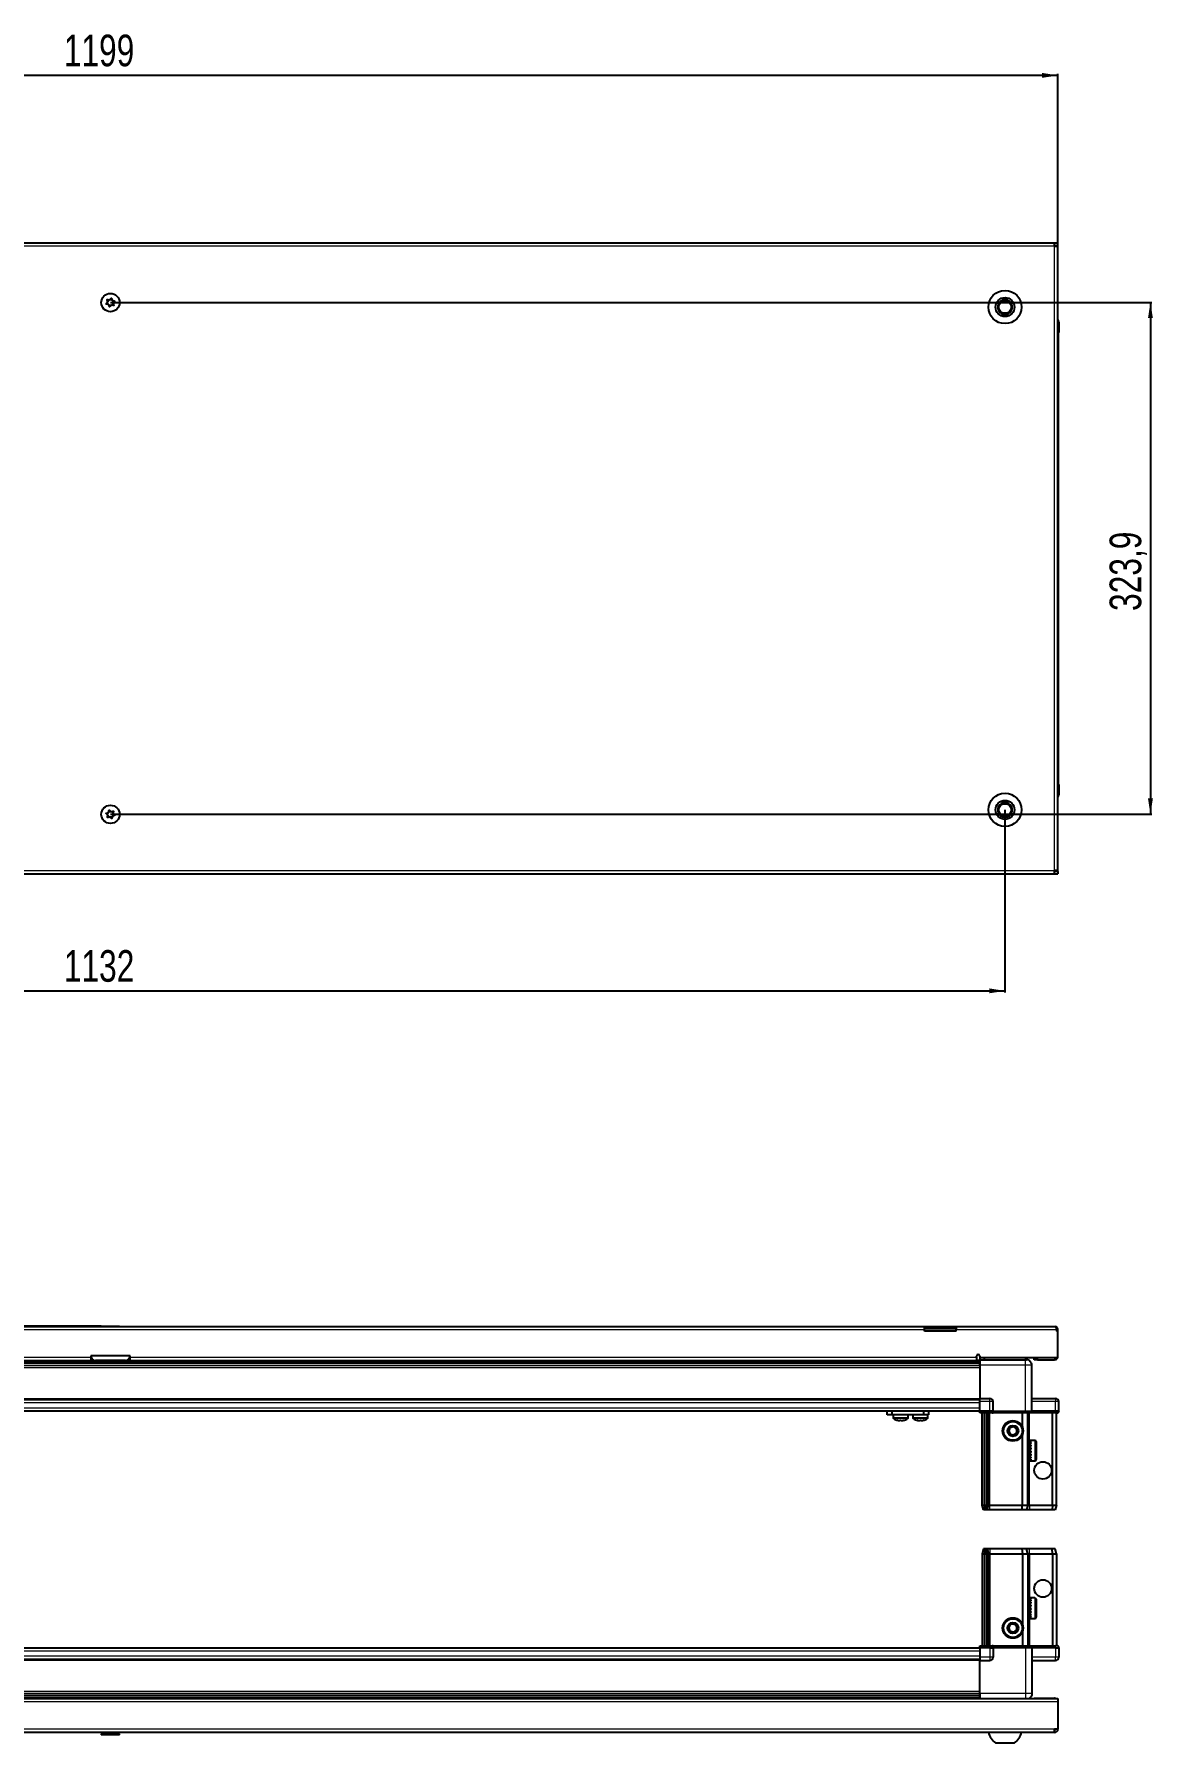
# Model space of a CAD drawing. Header units: millimetres. Extents: x 1315 to 4550, y 427 to 1624.
# Drawn here: x 2023 to 2730, y 427 to 1508 of the extents above; entities that cross this region are included whole.
import ezdxf

# ---------------------------------------------------------------- set-up
doc = ezdxf.new("R2010")
doc.units = ezdxf.units.MM
doc.layers.add('FORMAT', color=7, linetype='Continuous')
doc.styles.add('SLDTEXTSTYLE0', font='TXT', dxfattribs={"width": 0.75})
doc.dimstyles.new('SLDDIMSTYLE0', dxfattribs={"dimtxt": 20, "dimasz": 10, "dimexe": 0, "dimexo": 0.0625, "dimgap": 5, "dimtad": 2, "dimdec": 1, "dimrnd": 1e-09, "dimzin": 12, "dimdsep": 46, "dimtxsty": 'SLDTEXTSTYLE0', "dimsah": 1, "dimcen": 0.09, "dimadec": 0, "dimazin": 3, "dimtfac": 1, "dimtofl": 0, "dimtmove": 0, "dimatfit": 3, "dimfxl": 0, "dimfrac": 2, "dimtolj": 1, "dimtzin": 12, "dimarcsym": 0})

# ---------------------------------------------------------------- blocks, each defined once
blk = doc.blocks.new('_D_1')
at = {"layer": 'FORMAT'}
for p, q in [((1471.3, 1375.8), (1471.3, 1482.8)), ((2670.3, 1481.8), (1471.3, 1481.8)), ((2670.3, 1375.8), (2670.3, 1482.8))]:
    blk.add_line(p, q, dxfattribs=at)
for points in [[(1471.3, 1481.8), (1481.3, 1480.3), (1481.3, 1483.4)], [(2670.3, 1481.8), (2660.3, 1483.4), (2660.3, 1480.3)]]:
    blk.add_solid(points, dxfattribs=at)
at = {"layer": 'FORMAT', "insert": (2041.3, 1507.6), "char_height": 20, "attachment_point": 1, "style": 'SLDTEXTSTYLE0'}
blk.add_mtext('1199', dxfattribs=at)
blk = doc.blocks.new('_D_2')
at = {"layer": 'FORMAT'}
for p, q in [((1504.8, 1017.3), (1504.8, 901.8)), ((2636.8, 1017.3), (2636.8, 901.8)), ((1504.8, 902.8), (2636.8, 902.8))]:
    blk.add_line(p, q, dxfattribs=at)
for points in [[(1504.8, 902.8), (1514.8, 901.3), (1514.8, 904.4)], [(2636.8, 902.8), (2626.8, 904.4), (2626.8, 901.3)]]:
    blk.add_solid(points, dxfattribs=at)
at = {"layer": 'FORMAT', "insert": (2041.3, 928.6), "char_height": 20, "attachment_point": 1, "style": 'SLDTEXTSTYLE0'}
blk.add_mtext('1132', dxfattribs=at)
blk = doc.blocks.new('_D_3')
at = {"layer": 'FORMAT'}
for p, q in [((2070.8, 1338.3), (2729.8, 1338.3)), ((2728.8, 1338.3), (2728.8, 1014.5)), ((2070.8, 1014.5), (2729.8, 1014.5))]:
    blk.add_line(p, q, dxfattribs=at)
for points in [[(2728.8, 1338.3), (2727.3, 1328.3), (2730.4, 1328.3)], [(2728.8, 1014.5), (2730.4, 1024.5), (2727.3, 1024.5)]]:
    blk.add_solid(points, dxfattribs=at)
at = {"layer": 'FORMAT', "insert": (2703, 1143.1), "char_height": 20, "attachment_point": 1, "rotation": 90, "style": 'SLDTEXTSTYLE0'}
blk.add_mtext('323,9', dxfattribs=at)
blk = doc.blocks.new('_D_9')
at = {"layer": 'FORMAT'}
for p, q in [((2065, 690.8), (1395.8, 690.8)), ((1396.8, 690.8), (1396.8, 433.8)), ((1473.4, 433.8), (1395.8, 433.8))]:
    blk.add_line(p, q, dxfattribs=at)
for points in [[(1396.8, 690.8), (1395.3, 680.8), (1398.4, 680.8)], [(1396.8, 433.8), (1398.4, 443.8), (1395.3, 443.8)]]:
    blk.add_solid(points, dxfattribs=at)
at = {"layer": 'FORMAT', "insert": (1371, 540.2), "char_height": 20, "attachment_point": 1, "rotation": 90, "style": 'SLDTEXTSTYLE0'}
blk.add_mtext('257', dxfattribs=at)

msp = doc.modelspace()

# ---------------------------------------------------------------- linework, layer by layer
at = {"color": 7, "linetype": 'Continuous', "lineweight": 25}
for p, q in [((2668.22, 1375.82), (1473.42, 1375.82)), ((2668.22, 1373.72), (2668.22, 1375.82)), ((2670.32, 1375.82), (2668.22, 1375.82)), ((2668.22, 1374.32), (2670.32, 1374.32)), ((2668.22, 1373.72), (2670.32, 1373.72)), ((2670.32, 1374.32), (2670.32, 1375.82)), ((2670.32, 1373.72), (2670.32, 1374.32)), ((2670.32, 978.92), (2670.32, 1373.72)), ((2670.32, 1327.15), (2670.32, 1327.15)), ((2670.32, 1319.32), (2670.82, 1319.32)), ((2670.67, 1033.32), (2670.67, 1319.32)), ((2670.82, 1325.82), (2670.82, 1319.32)), ((2670.82, 1319.32), (2670.82, 1325.82)), ((2670.82, 1319.32), (2670.82, 1319.32)), ((2670.82, 1319.32), (2670.82, 1319.32)), ((2670.32, 1033.32), (2670.82, 1033.32)), ((2670.82, 1026.82), (2670.82, 1033.32)), ((2670.82, 1033.32), (2670.82, 1033.32)), ((2670.82, 1033.32), (2670.82, 1026.82)), ((1473.42, 976.82), (2668.22, 976.82)), ((2668.22, 976.82), (2668.22, 978.92)), ((2670.32, 978.92), (2668.22, 978.92)), ((2670.32, 978.32), (2668.22, 978.32)), ((2668.22, 976.82), (2670.32, 976.82)), ((2670.32, 978.32), (2670.32, 978.92)), ((2670.32, 978.32), (2670.32, 976.82)), ((1555.82, 690.55), (2585.82, 690.55)), ((2065.03, 690.85), (2065.03, 690.55)), ((2065.03, 690.85), (2076.6, 690.85)), ((2076.6, 690.55), (2076.6, 690.85)), ((2585.82, 688.45), (2585.82, 690.55)), ((2585.82, 690.55), (2595.82, 690.55)), ((2595.82, 689.05), (2585.82, 689.05)), ((2585.82, 687.55), (2585.82, 688.45)), ((2605.82, 687.55), (2585.82, 687.55)), ((2595.82, 690.55), (2605.82, 690.55)), ((2605.82, 689.05), (2595.82, 689.05)), ((2605.82, 690.55), (2668.72, 690.55)), ((2605.82, 690.55), (2605.82, 688.45)), ((2605.82, 687.55), (2605.82, 688.45)), ((2669.32, 688.45), (2669.32, 687.55)), ((2669.32, 688.45), (2670.32, 688.45)), ((2670.32, 687.55), (2669.32, 687.55)), ((2670.32, 687.55), (2670.32, 688.45)), ((2670.32, 671.05), (2670.32, 687.55)), ((2083.32, 672.05), (2058.32, 672.05)), ((2058.32, 672.05), (2058.32, 671.15)), ((2058.32, 671.15), (2058.32, 669.05)), ((2083.32, 671.15), (2083.32, 672.05)), ((2083.32, 669.05), (2083.32, 671.15)), ((2618.82, 671.15), (2618.82, 671.9)), ((2618.82, 671.15), (2618.82, 669.05)), ((2620.82, 671.9), (2620.82, 671.05)), ((2620.82, 671.05), (2670.32, 671.05)), ((2620.82, 671.05), (2620.82, 669.55)), ((2623.57, 671.05), (2623.57, 669.55)), ((2650.07, 669.55), (2650.07, 671.05)), ((2655.32, 669.55), (2655.32, 671.05)), ((2620.82, 667.11), (1520.82, 667.11)), ((2620.82, 667.07), (1520.82, 667.07)), ((1522.82, 669.05), (2058.32, 669.05)), ((1546.94, 668.9), (2594.7, 668.9)), ((2080.32, 669.05), (2061.32, 669.05)), ((2083.32, 669.05), (2618.82, 669.05)), ((2589.32, 669.05), (2589.32, 668.9)), ((2589.43, 669.05), (2589.43, 668.9)), ((2589.61, 669.05), (2589.61, 668.9)), ((2590.12, 669.05), (2590.12, 668.9)), ((2590.51, 669.05), (2590.51, 668.9)), ((2591.37, 669.05), (2591.37, 668.9)), ((2591.93, 669.05), (2591.93, 668.9)), ((2593.05, 669.05), (2593.05, 668.9)), ((2593.73, 669.05), (2593.73, 668.9)), ((2594.7, 668.9), (2595, 668.9)), ((2595, 669.05), (2595, 668.9)), ((2595, 668.9), (2595.01, 668.9)), ((2595.01, 668.9), (2595.74, 668.9)), ((2595.27, 669.05), (2595.27, 668.9)), ((2595.74, 669.05), (2595.74, 668.9)), ((2595.74, 668.9), (2597.03, 668.9)), ((2596.94, 668.9), (2620.82, 668.9)), ((2597.03, 669.05), (2597.03, 668.9)), ((2597.13, 669.05), (2597.13, 668.9)), ((2597.75, 669.05), (2597.75, 668.9)), ((2598.95, 669.05), (2598.95, 668.9)), ((2599.57, 669.05), (2599.57, 668.9)), ((2600.56, 669.05), (2600.56, 668.9)), ((2601.03, 669.05), (2601.03, 668.9)), ((2601.7, 669.05), (2601.7, 668.9)), ((2601.98, 669.05), (2601.98, 668.9)), ((2602.27, 669.05), (2602.27, 668.9)), ((2602.32, 668.9), (2602.32, 669.05)), ((2602.32, 669.05), (2602.32, 668.9)), ((2620.82, 669.55), (2649.82, 669.55)), ((2620.82, 666.05), (2620.82, 645.05)), ((2620.97, 669.55), (2620.97, 666.05)), ((2653.82, 637.05), (2653.82, 666.05)), ((2657.32, 669.55), (2655.32, 669.55)), ((2657.32, 669.55), (2668.22, 669.55)), ((1520.82, 644.4), (2620.82, 644.4)), ((2620.82, 645.05), (2627.32, 645.05)), ((2620.82, 643.05), (2620.82, 645.05)), ((2620.82, 637.05), (2620.82, 643.05)), ((2629.32, 637.05), (2629.32, 643.05)), ((2653.82, 645.05), (2668.82, 645.05)), ((2670.82, 637.05), (2670.82, 643.05)), ((1520.82, 637.2), (2620.82, 637.2)), ((2562.17, 634.7), (2562.17, 637.2)), ((2565.17, 634.7), (2562.17, 634.7)), ((2565.17, 637.2), (2565.17, 634.7)), ((2585.37, 634.7), (2565.17, 634.7)), ((2566.02, 634.7), (2566.02, 632.79)), ((2575.52, 632.79), (2575.52, 634.7)), ((2575.57, 632.79), (2575.57, 634.7)), ((2578.52, 634.7), (2578.52, 632.79)), ((2585.37, 634.7), (2585.37, 637.2)), ((2588.37, 634.7), (2585.37, 634.7)), ((2588.02, 632.79), (2588.02, 634.7)), ((2588.37, 637.2), (2588.37, 634.7)), ((2620.82, 637.05), (2620.82, 636.71)), ((2620.82, 637.05), (2620.82, 637.05)), ((2620.82, 637.05), (2627.32, 637.05)), ((2627.32, 637.05), (2620.82, 637.05)), ((2620.82, 635.85), (2620.82, 636.71)), ((2620.82, 636.71), (2620.82, 636.71)), ((2620.82, 636.71), (2627.32, 636.71)), ((2628.64, 635.85), (2620.82, 635.85)), ((2622.32, 577.55), (2622.32, 635.85)), ((2623.82, 577.55), (2623.82, 635.85)), ((2625.32, 577.55), (2625.32, 635.85)), ((2626.32, 577.55), (2626.32, 635.85)), ((2629.32, 637.05), (2627.32, 637.05)), ((2628.64, 635.85), (2629.32, 635.85)), ((2629.32, 637.05), (2629.32, 635.85)), ((2629.32, 637.05), (2629.52, 637.05)), ((2629.52, 635.85), (2629.32, 635.85)), ((2629.52, 637.05), (2649.82, 637.05)), ((2649.82, 635.85), (2629.52, 635.85)), ((2647.82, 627.05), (2647.82, 635.85)), ((2649.82, 637.05), (2653.82, 637.05)), ((2653.82, 635.85), (2649.82, 635.85)), ((2651.32, 577.55), (2651.32, 635.85)), ((2653.82, 637.05), (2653.82, 635.85)), ((2653.82, 637.05), (2654.02, 637.05)), ((2654.02, 635.85), (2653.82, 635.85)), ((2654.02, 637.05), (2668.82, 637.05)), ((2668.82, 637.05), (2654.02, 637.05)), ((2668.82, 635.85), (2654.02, 635.85)), ((2666.82, 577.55), (2666.82, 635.85)), ((2670.82, 637.05), (2668.82, 637.05)), ((2668.82, 635.85), (2670.32, 635.85)), ((2669.32, 577.55), (2669.32, 635.85)), ((2670.32, 635.85), (2670.82, 636.71)), ((2670.82, 637.05), (2670.82, 636.71)), ((2647.82, 577.55), (2647.82, 622.05)), ((2651.35, 616.05), (2651.32, 616.05)), ((2651.84, 615.36), (2651.35, 616.05)), ((2651.35, 616.05), (2651.35, 615.01)), ((2652.32, 616.05), (2651.84, 615.36)), ((2652.32, 616.05), (2652.32, 615.01)), ((2652.82, 616.45), (2652.72, 616.45)), ((2652.72, 616.45), (2652.72, 607.65)), ((2655.72, 618.55), (2652.82, 618.55)), ((2652.82, 618.55), (2652.82, 618.54)), ((2653.32, 618.54), (2652.82, 618.54)), ((2652.82, 618.54), (2652.82, 618.46)), ((2652.82, 618.46), (2652.82, 618.11)), ((2653.32, 618.46), (2652.82, 618.46)), ((2653.32, 618.11), (2652.82, 618.11)), ((2652.82, 618.11), (2652.82, 617.81)), ((2652.82, 617.81), (2652.82, 617.09)), ((2653.32, 617.81), (2652.82, 617.81)), ((2653.32, 617.09), (2652.82, 617.09)), ((2652.82, 617.09), (2652.82, 616.6)), ((2652.82, 616.6), (2652.82, 615.58)), ((2653.32, 616.6), (2652.82, 616.6)), ((2653.32, 618.46), (2653.32, 618.54)), ((2653.32, 617.81), (2653.32, 618.11)), ((2653.32, 616.6), (2653.32, 617.09)), ((2656.52, 617.75), (2656.52, 616.26)), ((2656.52, 616.26), (2656.52, 606.35)), ((2651.32, 608.05), (2651.35, 608.05)), ((2651.35, 615.01), (2651.35, 608.05)), ((2651.35, 608.05), (2651.84, 608.74)), ((2651.84, 615.36), (2651.84, 614.49)), ((2651.84, 614.49), (2651.84, 608.74)), ((2651.84, 608.74), (2652.32, 608.05)), ((2652.32, 615.01), (2652.32, 608.05)), ((2652.72, 607.65), (2652.82, 607.65)), ((2653.32, 615.58), (2652.82, 615.58)), ((2652.82, 615.58), (2652.82, 614.94)), ((2652.82, 614.94), (2652.82, 613.72)), ((2653.32, 614.94), (2652.82, 614.94)), ((2653.32, 613.72), (2652.82, 613.72)), ((2652.82, 613.72), (2652.82, 613.18)), ((2653.32, 613.18), (2652.82, 613.18)), ((2652.82, 613), (2652.82, 611.7)), ((2653.32, 613), (2652.82, 613)), ((2653.32, 611.7), (2652.82, 611.7)), ((2653.32, 611.32), (2652.82, 611.32)), ((2652.82, 611.32), (2652.82, 610.97)), ((2653.32, 610.97), (2652.82, 610.97)), ((2652.82, 610.97), (2652.82, 609.71)), ((2653.32, 609.71), (2652.82, 609.71)), ((2652.82, 609.71), (2652.82, 609.04)), ((2652.82, 609.04), (2652.82, 607.95)), ((2653.32, 609.04), (2652.82, 609.04)), ((2653.32, 607.95), (2652.82, 607.95)), ((2652.82, 607.95), (2652.82, 607.41)), ((2652.82, 607.41), (2652.82, 606.59)), ((2653.32, 607.41), (2652.82, 607.41)), ((2653.32, 606.59), (2652.82, 606.59)), ((2652.82, 606.59), (2652.82, 606.23)), ((2652.82, 606.23), (2652.82, 605.77)), ((2653.32, 606.23), (2652.82, 606.23)), ((2653.32, 605.77), (2652.82, 605.77)), ((2652.82, 605.77), (2652.82, 605.62)), ((2652.82, 605.62), (2652.82, 605.55)), ((2653.32, 605.62), (2652.82, 605.62)), ((2652.82, 605.55), (2655.72, 605.55)), ((2653.32, 614.94), (2653.32, 615.58)), ((2653.32, 613), (2653.32, 613.72)), ((2653.32, 610.97), (2653.32, 611.7)), ((2653.32, 609.04), (2653.32, 609.71)), ((2653.32, 607.41), (2653.32, 607.95)), ((2653.32, 606.23), (2653.32, 606.59)), ((2653.32, 605.62), (2653.32, 605.77)), ((2622.32, 577.55), (2623.82, 577.55)), ((2623.12, 574.55), (2622.32, 577.55)), ((2624.28, 574.55), (2623.12, 574.55)), ((2623.82, 577.55), (2625.32, 577.55)), ((2624.28, 574.55), (2623.82, 577.55)), ((2624.78, 574.55), (2624.28, 574.55)), ((2624.78, 574.55), (2625.32, 577.55)), ((2625.52, 574.55), (2624.78, 574.55)), ((2625.32, 577.55), (2626.32, 577.55)), ((2625.52, 574.55), (2626.32, 577.55)), ((2627.32, 574.55), (2625.52, 574.55)), ((2626.32, 577.55), (2627.32, 577.55)), ((2627.32, 577.55), (2647.82, 577.55)), ((2647.49, 574.55), (2627.32, 574.55)), ((2647.49, 574.55), (2647.82, 577.55)), ((2650.52, 574.55), (2647.49, 574.55)), ((2647.82, 577.55), (2651.32, 577.55)), ((2651.32, 577.55), (2650.52, 574.55)), ((2652.32, 574.55), (2650.52, 574.55)), ((2651.32, 577.55), (2652.32, 577.55)), ((2652.32, 577.55), (2666.82, 577.55)), ((2666.67, 574.55), (2652.32, 574.55)), ((2666.82, 577.55), (2666.67, 574.55)), ((2668.52, 574.55), (2666.67, 574.55)), ((2666.82, 577.55), (2669.32, 577.55)), ((2669.32, 577.55), (2668.52, 574.55)), ((2623.12, 549.85), (2622.32, 546.85)), ((2622.32, 546.85), (2623.82, 546.85)), ((2622.32, 546.85), (2622.32, 488.55)), ((2624.28, 549.85), (2623.12, 549.85)), ((2624.28, 549.85), (2623.82, 546.85)), ((2623.82, 546.85), (2623.82, 488.55)), ((2623.82, 546.85), (2625.32, 546.85)), ((2624.78, 549.85), (2624.28, 549.85)), ((2624.78, 549.85), (2625.32, 546.85)), ((2625.52, 549.85), (2624.78, 549.85)), ((2625.32, 546.85), (2626.32, 546.85)), ((2625.32, 546.85), (2625.32, 488.55)), ((2625.52, 549.85), (2626.32, 546.85)), ((2627.32, 549.85), (2625.52, 549.85)), ((2626.32, 546.85), (2626.32, 488.55)), ((2626.32, 546.85), (2627.32, 546.85)), ((2647.49, 549.85), (2627.32, 549.85)), ((2627.32, 546.85), (2647.82, 546.85)), ((2647.49, 549.85), (2647.82, 546.85)), ((2650.52, 549.85), (2647.49, 549.85)), ((2647.82, 546.85), (2647.82, 502.35)), ((2647.82, 546.85), (2651.32, 546.85)), ((2651.32, 546.85), (2650.52, 549.85)), ((2652.32, 549.85), (2650.52, 549.85)), ((2651.32, 546.85), (2651.32, 488.55)), ((2651.32, 546.85), (2652.32, 546.85)), ((2666.67, 549.85), (2652.32, 549.85)), ((2652.32, 546.85), (2666.82, 546.85)), ((2666.82, 546.85), (2666.67, 549.85)), ((2668.52, 549.85), (2666.67, 549.85)), ((2666.82, 546.85), (2669.32, 546.85)), ((2666.82, 546.85), (2666.82, 488.55)), ((2669.32, 546.85), (2668.52, 549.85)), ((2669.32, 546.85), (2669.32, 488.55)), ((2655.72, 518.85), (2652.82, 518.85)), ((2653.32, 518.85), (2652.82, 518.85)), ((2652.82, 518.85), (2652.82, 518.8)), ((2652.82, 518.8), (2652.82, 518.51)), ((2653.32, 518.8), (2652.82, 518.8)), ((2653.32, 518.8), (2653.32, 518.85)), ((2651.35, 516.35), (2651.32, 516.35)), ((2651.32, 508.35), (2651.35, 508.35)), ((2651.84, 515.66), (2651.35, 516.35)), ((2651.35, 516.35), (2651.35, 508.35)), ((2651.35, 508.35), (2651.84, 509.04)), ((2652.32, 516.35), (2651.84, 515.66)), ((2651.84, 515.66), (2651.84, 509.04)), ((2651.84, 509.04), (2652.32, 508.35)), ((2652.32, 516.35), (2652.32, 508.35)), ((2652.82, 516.75), (2652.72, 516.75)), ((2652.72, 516.75), (2652.72, 507.95)), ((2652.72, 507.95), (2652.82, 507.95)), ((2653.32, 518.51), (2652.82, 518.51)), ((2652.82, 518.51), (2652.82, 518.24)), ((2653.32, 518.24), (2652.82, 518.24)), ((2652.82, 518.24), (2652.82, 517.58)), ((2653.32, 517.58), (2652.82, 517.58)), ((2652.82, 517.58), (2652.82, 517.11)), ((2652.82, 517.11), (2652.82, 516.13)), ((2653.32, 517.11), (2652.82, 517.11)), ((2653.32, 516.13), (2652.82, 516.13)), ((2652.82, 516.13), (2652.82, 515.5)), ((2652.82, 515.5), (2652.82, 514.31)), ((2653.32, 515.5), (2652.82, 515.5)), ((2653.32, 514.31), (2652.82, 514.31)), ((2652.82, 514.31), (2652.82, 513.68)), ((2653.32, 513.68), (2652.82, 513.68)), ((2652.82, 513.59), (2652.82, 512.3)), ((2653.32, 513.59), (2652.82, 513.59)), ((2653.32, 512.3), (2652.82, 512.3)), ((2653.32, 511.82), (2652.82, 511.82)), ((2652.82, 511.82), (2652.82, 511.56)), ((2652.82, 511.56), (2652.82, 510.29)), ((2653.32, 511.56), (2652.82, 511.56)), ((2653.32, 510.29), (2652.82, 510.29)), ((2652.82, 510.29), (2652.82, 509.61)), ((2652.82, 509.61), (2652.82, 508.49)), ((2653.32, 509.61), (2652.82, 509.61)), ((2653.32, 508.49), (2652.82, 508.49)), ((2652.82, 508.49), (2652.82, 507.92)), ((2652.82, 507.92), (2652.82, 507.06)), ((2653.32, 507.92), (2652.82, 507.92)), ((2653.32, 518.24), (2653.32, 518.51)), ((2653.32, 517.11), (2653.32, 517.58)), ((2653.32, 515.5), (2653.32, 516.13)), ((2653.32, 513.59), (2653.32, 514.31)), ((2653.32, 511.56), (2653.32, 512.3)), ((2653.32, 509.61), (2653.32, 510.29)), ((2653.32, 507.92), (2653.32, 508.49)), ((2656.52, 518.05), (2656.52, 506.65)), ((2647.82, 497.35), (2647.82, 488.55)), ((2653.32, 507.06), (2652.82, 507.06)), ((2652.82, 507.06), (2652.82, 506.67)), ((2652.82, 506.67), (2652.82, 506.15)), ((2653.32, 506.67), (2652.82, 506.67)), ((2653.32, 506.15), (2652.82, 506.15)), ((2652.82, 506.15), (2652.82, 505.97)), ((2652.82, 505.97), (2652.82, 505.85)), ((2653.32, 505.97), (2652.82, 505.97)), ((2652.82, 505.85), (2655.72, 505.85)), ((2653.32, 506.67), (2653.32, 507.06)), ((2653.32, 505.97), (2653.32, 506.15)), ((2620.82, 487.2), (1520.82, 487.2)), ((2620.82, 488.55), (2628.64, 488.55)), ((2620.82, 487.68), (2620.82, 488.55)), ((2627.32, 487.68), (2620.82, 487.68)), ((2620.82, 487.35), (2620.82, 487.68)), ((2627.32, 487.35), (2620.82, 487.35)), ((2620.82, 487.35), (2620.82, 481.35)), ((2627.32, 487.35), (2629.32, 487.35)), ((2629.32, 487.35), (2627.32, 487.35)), ((2629.32, 488.55), (2628.64, 488.55)), ((2629.32, 487.35), (2629.32, 488.55)), ((2629.32, 488.55), (2629.52, 488.55)), ((2629.52, 487.35), (2629.32, 487.35)), ((2629.32, 487.35), (2629.32, 481.35)), ((2629.52, 488.55), (2649.82, 488.55)), ((2649.82, 487.35), (2629.52, 487.35)), ((2649.82, 488.55), (2653.82, 488.55)), ((2653.82, 487.35), (2649.82, 487.35)), ((2653.82, 487.35), (2653.82, 488.55)), ((2653.82, 488.55), (2654.02, 488.55)), ((2654.02, 487.35), (2653.82, 487.35)), ((2653.82, 487.35), (2653.82, 458.35)), ((2654.02, 488.55), (2668.82, 488.55)), ((2668.82, 487.35), (2654.02, 487.35)), ((2670.32, 488.55), (2668.82, 488.55)), ((2668.82, 487.35), (2670.82, 487.35)), ((2670.82, 487.68), (2670.32, 488.55)), ((2670.82, 487.68), (2670.32, 488.55)), ((2670.82, 487.35), (2670.82, 487.68)), ((2670.82, 487.35), (2670.82, 487.68)), ((2670.82, 487.35), (2670.82, 487.35)), ((2670.82, 487.35), (2670.82, 481.35)), ((2620.82, 480), (1520.82, 480)), ((2620.82, 481.35), (2620.82, 479.35)), ((2620.82, 479.35), (2627.32, 479.35)), ((2620.82, 458.35), (2620.82, 479.35)), ((2653.82, 479.35), (2668.82, 479.35)), ((1471.32, 455.35), (2670.32, 455.35)), ((1520.82, 457.32), (2620.82, 457.32)), ((1520.82, 457.29), (2620.82, 457.29)), ((2594.7, 455.5), (1546.94, 455.5)), ((2589.32, 455.35), (2589.32, 455.5)), ((2589.49, 455.35), (2589.49, 455.5)), ((2589.7, 455.35), (2589.7, 455.5)), ((2590.26, 455.35), (2590.26, 455.5)), ((2590.68, 455.35), (2590.68, 455.5)), ((2591.58, 455.35), (2591.58, 455.5)), ((2592.16, 455.35), (2592.16, 455.5)), ((2593.31, 455.35), (2593.31, 455.5)), ((2594, 455.35), (2594, 455.5)), ((2595.28, 455.5), (2594.7, 455.5)), ((2595.28, 455.35), (2595.28, 455.5)), ((2595.29, 455.5), (2595.28, 455.5)), ((2596.02, 455.5), (2595.29, 455.5)), ((2595.46, 455.35), (2595.46, 455.5)), ((2595.96, 455.35), (2595.96, 455.5)), ((2596.02, 455.35), (2596.02, 455.5)), ((2596.94, 455.5), (2596.02, 455.5)), ((2596.02, 455.5), (2596.02, 455.5)), ((2620.82, 455.5), (2596.94, 455.5)), ((2597.31, 455.35), (2597.31, 455.5)), ((2598.02, 455.35), (2598.02, 455.5)), ((2599.19, 455.35), (2599.19, 455.5)), ((2599.8, 455.35), (2599.8, 455.5)), ((2600.75, 455.35), (2600.75, 455.5)), ((2601.19, 455.35), (2601.19, 455.5)), ((2601.82, 455.35), (2601.82, 455.5)), ((2602.06, 455.35), (2602.06, 455.5)), ((2602.3, 455.35), (2602.3, 455.5)), ((2602.32, 455.35), (2602.32, 455.5)), ((2620.97, 455.35), (2620.97, 458.35)), ((2655.32, 455.45), (2655.32, 455.35)), ((2655.32, 455.45), (2668.22, 455.45)), ((2670.32, 455.35), (2670.32, 453.25)), ((2670.32, 453.25), (2670.32, 435.95)), ((2668.22, 433.85), (1473.42, 433.85)), ((2066.02, 433.85), (2065.03, 432.86)), ((2065.03, 432.86), (2065.03, 432.35)), ((2076.6, 432.86), (2065.03, 432.86)), ((2076.6, 432.35), (2065.03, 432.35)), ((2076.6, 432.86), (2075.62, 433.85)), ((2076.6, 432.35), (2076.6, 432.86)), ((2670.32, 435.95), (2668.22, 435.95)), ((2668.22, 433.85), (2668.22, 435.95)), ((2630.82, 427.25), (2642.82, 427.25))]:
    msp.add_line(p, q, dxfattribs=at)
at = {"color": 8, "linetype": 'Continuous', "lineweight": 18}
for p, q in [((2668.22, 1373.72), (1473.42, 1373.72)), ((2668.22, 978.92), (2668.22, 1373.72)), ((2670.32, 1325.82), (2670.82, 1325.82)), ((2670.32, 1026.82), (2670.82, 1026.82)), ((1473.42, 978.92), (2668.22, 978.92)), ((2585.82, 688.45), (1555.82, 688.45)), ((2595.82, 690.55), (2595.82, 689.05)), ((2669.32, 688.45), (2605.82, 688.45)), ((1522.82, 671.15), (2058.32, 671.15)), ((2083.32, 671.15), (2618.82, 671.15)), ((2657.32, 671.05), (2657.32, 669.55)), ((2668.22, 671.05), (2668.22, 669.55)), ((2620.82, 668.31), (1520.82, 668.31)), ((1520.82, 665.86), (2620.82, 665.86)), ((2620.82, 664.45), (1520.82, 664.45)), ((2058.32, 669.55), (2059.66, 669.55)), ((2081.98, 669.55), (2083.32, 669.55)), ((2618.82, 669.55), (2620.82, 669.55)), ((2649.82, 666.05), (2620.82, 666.05)), ((2649.82, 637.05), (2649.82, 666.05)), ((1520.82, 645.05), (2620.82, 645.05)), ((1520.82, 642.4), (2620.82, 642.4)), ((1520.82, 639.2), (2620.82, 639.2)), ((2627.32, 643.05), (2620.82, 643.05)), ((2627.32, 643.05), (2627.32, 645.05)), ((2627.32, 637.05), (2627.32, 643.05)), ((2629.32, 643.05), (2627.32, 643.05)), ((2668.82, 643.05), (2653.82, 643.05)), ((2668.82, 645.05), (2668.82, 643.05)), ((2668.82, 637.05), (2668.82, 643.05)), ((2670.82, 643.05), (2668.82, 643.05)), ((2568.23, 632.79), (2566.02, 632.79)), ((2568.33, 632.42), (2566.21, 632.42)), ((2575.52, 632.79), (2568.23, 632.79)), ((2575.33, 632.42), (2568.33, 632.42)), ((2575.38, 632.42), (2575.33, 632.42)), ((2575.57, 632.79), (2575.52, 632.79)), ((2586.02, 632.79), (2578.52, 632.79)), ((2585.91, 632.42), (2578.71, 632.42)), ((2587.83, 632.42), (2585.91, 632.42)), ((2588.02, 632.79), (2586.02, 632.79)), ((2620.82, 637.05), (2620.82, 636.71)), ((2627.32, 637.05), (2627.32, 636.71)), ((2627.32, 577.55), (2627.32, 635.85)), ((2629.52, 637.05), (2629.52, 635.85)), ((2649.82, 637.05), (2649.82, 635.85)), ((2652.32, 616.05), (2652.32, 635.85)), ((2654.02, 637.05), (2654.02, 635.85)), ((2668.82, 637.05), (2668.82, 635.85)), ((2655.72, 618.55), (2655.72, 616.85)), ((2655.72, 616.85), (2655.72, 605.55)), ((2652.32, 577.55), (2652.32, 608.05)), ((2627.32, 574.55), (2627.32, 577.55)), ((2652.32, 577.55), (2652.32, 574.55)), ((2627.32, 549.85), (2627.32, 546.85)), ((2627.32, 546.85), (2627.32, 488.55)), ((2652.32, 546.85), (2652.32, 549.85)), ((2652.32, 546.85), (2652.32, 516.35)), ((2655.72, 518.85), (2655.72, 505.85)), ((2652.32, 508.35), (2652.32, 488.55)), ((2627.32, 487.35), (2627.32, 487.68)), ((2627.32, 487.35), (2627.32, 481.35)), ((2629.52, 488.55), (2629.52, 487.35)), ((2649.82, 487.35), (2649.82, 488.55)), ((2649.82, 487.35), (2649.82, 458.35)), ((2654.02, 488.55), (2654.02, 487.35)), ((2668.82, 487.35), (2668.82, 488.55)), ((2668.82, 487.35), (2668.82, 481.35)), ((2620.82, 485.2), (1520.82, 485.2)), ((2620.82, 482), (1520.82, 482)), ((2620.82, 479.35), (1520.82, 479.35)), ((2627.32, 481.35), (2620.82, 481.35)), ((2627.32, 481.35), (2627.32, 479.35)), ((2629.32, 481.35), (2627.32, 481.35)), ((2668.82, 481.35), (2653.82, 481.35)), ((2670.82, 481.35), (2668.82, 481.35)), ((2668.82, 479.35), (2668.82, 481.35)), ((1520.82, 459.95), (2620.82, 459.95)), ((2620.82, 458.53), (1520.82, 458.53)), ((1520.82, 456.08), (2620.82, 456.08)), ((2649.82, 458.35), (2620.82, 458.35)), ((2668.22, 455.35), (2668.22, 455.45)), ((2670.32, 453.25), (1471.32, 453.25)), ((2668.22, 435.95), (1473.42, 435.95))]:
    msp.add_line(p, q, dxfattribs=at)
at = {"color": 7, "linetype": 'Continuous', "lineweight": 25, "flags": 128}
msp.add_lwpolyline([(2668.86, 455.35), (2668.63, 455.41), (2668.22, 455.45)], dxfattribs=at)
at = {"color": 7, "linetype": 'Continuous', "lineweight": 25}
for centre, radius in [((2070.82, 1338.17), 5.79), ((2070.82, 1338.17), 1.85), ((2636.82, 1335.32), 10.5), ((2636.82, 1335.32), 6), ((2636.82, 1335.32), 3.9), ((2636.82, 1017.32), 10.5), ((2070.82, 1014.47), 5.79), ((2070.82, 1014.47), 1.85), ((2636.82, 1017.32), 6), ((2636.82, 1017.32), 3.9), ((2641.82, 624.55), 6.5), ((2641.82, 624.55), 3.46), ((2660.82, 599.55), 5.5), ((2660.82, 524.85), 5.5), ((2641.82, 499.85), 6.5), ((2641.82, 499.85), 3.46)]:
    msp.add_circle(centre, radius, dxfattribs=at)
at = {"color": 8, "linetype": 'Continuous', "lineweight": 18}
for centre in [(2641.82, 624.55), (2641.82, 499.85)]:
    msp.add_circle(centre, 5.7, dxfattribs=at)
at = {"color": 7, "linetype": 'Continuous', "lineweight": 25}
for centre, radius, start, end in [((2636.82, 1335.32), 4.62, 120, 180), ((2636.82, 1335.32), 4.62, 180, 240), ((2636.82, 1335.32), 4.62, 60, 120), ((2636.82, 1335.32), 4.62, 240, 300), ((2636.82, 1335.32), 4.62, 360, 60), ((2636.82, 1335.32), 4.62, 300, 360), ((2668.82, 1325.82), 2, 33.94202, 41.40962), ((2668.82, 1325.82), 2, 0, 41.40962), ((2668.82, 1325.82), 2, 0, 18.58003), ((2668.82, 1026.82), 2, 318.59038, 0), ((2636.82, 1017.32), 4.62, 120, 180), ((2636.82, 1017.32), 4.62, 180, 240), ((2636.82, 1017.32), 4.62, 60, 120), ((2636.82, 1017.32), 4.62, 360, 60), ((2636.82, 1017.32), 4.62, 300, 360), ((2636.82, 1017.32), 4.62, 240, 300), ((2061.32, 672.05), 3, 180, 270), ((2080.32, 672.05), 3, 270, 360), ((2619.82, 671.9), 1, 0, 180), ((2668.22, 671.65), 2.1, 270, 343.39845), ((2627.32, 643.05), 2, 0, 90), ((2668.82, 643.05), 2, 0, 90), ((2566.47, 632.79), 0.45, 180, 235.28209), ((2570.77, 639), 8, 235.28209, 259.05401), ((2570.77, 639), 8, 280.84597, 304.71791), ((2570.82, 639), 8, 280.92113, 304.71791), ((2575.07, 632.79), 0.45, 304.71791, 0), ((2575.12, 632.79), 0.45, 304.71791, 0), ((2578.97, 632.79), 0.45, 180, 235.28209), ((2583.27, 639), 8, 235.28209, 258.92302), ((2583.27, 639), 8, 280.93918, 304.71791), ((2587.57, 632.79), 0.45, 304.71791, 0), ((2641.82, 624.55), 2.5, 58.29497, 118.29497), ((2641.82, 624.55), 2.5, 118.29497, 178.29497), ((2641.82, 624.55), 2.5, 178.29497, 238.29497), ((2641.82, 624.55), 2.5, 238.29497, 298.29497), ((2641.82, 624.55), 2.5, 298.29497, 358.29497), ((2641.82, 624.55), 2.5, 358.29497, 58.29497), ((2652.32, 616.45), 0.4, 270, 360), ((2655.72, 617.75), 0.8, 0, 90), ((2652.32, 607.65), 0.4, 0, 90), ((2655.72, 606.35), 0.8, 270, 360), ((2655.72, 518.05), 0.8, 0, 90), ((2652.32, 516.75), 0.4, 270, 360), ((2652.32, 507.95), 0.4, 0, 90), ((2641.82, 499.85), 2.5, 134.67671, 194.67671), ((2641.82, 499.85), 2.5, 194.67671, 254.67671), ((2641.82, 499.85), 2.5, 74.67671, 134.67671), ((2641.82, 499.85), 2.5, 254.67671, 314.67671), ((2641.82, 499.85), 2.5, 14.67671, 74.67671), ((2641.82, 499.85), 2.5, 314.67671, 14.67671), ((2655.72, 506.65), 0.8, 270, 360), ((2627.32, 481.35), 2, 270, 0), ((2668.82, 481.35), 2, 270, 0), ((2637.84, 436.87), 11.91, 194.70035, 233.8734), ((2635.8, 436.87), 11.91, 306.1266, 345.29965), ((2668.22, 435.95), 2.1, 270, 0), ((2668.22, 435.95), 0.6, 270, 0)]:
    msp.add_arc(centre, radius, start, end, dxfattribs=at)
for centre, start_param, end_param in [((2627.32, 633.25), 5.5604511, 6.2831853), ((2627.32, 491.15), 3.1415927, 3.8643269)]:
    msp.add_ellipse(centre, major_axis=(0, 3.46), ratio=0.5773503, start_param=start_param, end_param=end_param, dxfattribs=at)
for points, knots in [([(2068.73, 1340.04), (2068.72, 1340.03), (2068.71, 1340), (2068.71, 1339.95), (2068.73, 1339.8), (2068.87, 1339.44), (2069.06, 1338.94), (2068.96, 1338.31), (2068.64, 1337.91), (2068.36, 1337.63), (2068.21, 1337.45), (2068.16, 1337.36), (2068.15, 1337.32), (2068.16, 1337.29), (2068.18, 1337.26), (2068.24, 1337.22), (2068.5, 1337.15), (2068.97, 1337.09), (2069.64, 1336.85), (2069.96, 1336.21), (2070.06, 1335.75), (2070.16, 1335.5), (2070.21, 1335.45), (2070.24, 1335.43), (2070.27, 1335.43), (2070.31, 1335.44), (2070.34, 1335.46), (2070.41, 1335.51), (2070.56, 1335.68), (2070.8, 1335.98), (2071.17, 1336.34), (2071.78, 1336.51), (2072.3, 1336.38), (2072.68, 1336.28), (2072.83, 1336.27), (2072.89, 1336.29), (2072.91, 1336.31), (2072.93, 1336.34), (2072.93, 1336.4), (2072.91, 1336.54), (2072.77, 1336.9), (2072.58, 1337.41), (2072.68, 1338.04), (2073, 1338.44), (2073.28, 1338.72), (2073.43, 1338.9), (2073.48, 1338.98), (2073.49, 1339.03), (2073.48, 1339.06), (2073.46, 1339.08), (2073.4, 1339.13), (2073.14, 1339.2), (2072.67, 1339.25), (2072, 1339.5), (2071.68, 1340.13), (2071.58, 1340.6), (2071.48, 1340.85), (2071.43, 1340.9), (2071.4, 1340.91), (2071.37, 1340.92), (2071.33, 1340.91), (2071.3, 1340.89), (2071.23, 1340.84), (2071.08, 1340.67), (2070.84, 1340.37), (2070.47, 1340.01), (2069.86, 1339.84), (2069.34, 1339.97), (2068.96, 1340.06), (2068.81, 1340.07), (2068.75, 1340.06), (2068.74, 1340.04), (2068.73, 1340.04)], [0, 0, 0, 0, 0.0020087, 0.00442, 0.0093647, 0.0255282, 0.0677053, 0.0957862, 0.1246456, 0.1503415, 0.1605194, 0.1633943, 0.1656965, 0.1672448, 0.1688741, 0.1707699, 0.1786058, 0.2119941, 0.2499945, 0.2879948, 0.3213831, 0.329219, 0.3311148, 0.3327441, 0.3342924, 0.3362166, 0.3385353, 0.3413178, 0.349662, 0.3753578, 0.4042173, 0.4322982, 0.4744753, 0.4906388, 0.4966691, 0.49844, 0.5, 0.5020087, 0.50442, 0.5093647, 0.5255282, 0.5677053, 0.5957862, 0.6246456, 0.6503415, 0.6605194, 0.6633943, 0.6656965, 0.6672448, 0.6688741, 0.6707699, 0.6786058, 0.7119941, 0.7499945, 0.7879948, 0.8213831, 0.829219, 0.8311148, 0.8327441, 0.8342924, 0.8362166, 0.8385353, 0.8413178, 0.849662, 0.8753578, 0.9042173, 0.9322982, 0.9744753, 0.9906388, 0.9966691, 0.99844, 1, 1, 1, 1]), ([(2632.2, 1335.32), (2632.53, 1335.9), (2633.1, 1336.88), (2633.92, 1338.3), (2634.33, 1339.01), (2634.51, 1339.32)], [0, 0, 0, 0, 0.4391308, 0.7513783, 1, 1, 1, 1]), ([(2634.51, 1331.32), (2634.18, 1331.9), (2633.61, 1332.88), (2632.79, 1334.3), (2632.38, 1335.01), (2632.2, 1335.32)], [0, 0, 0, 0, 0.4391308, 0.7513783, 1, 1, 1, 1]), ([(2634.51, 1339.32), (2634.71, 1339.32), (2635.42, 1339.32), (2636.72, 1339.32), (2638.11, 1339.32), (2638.86, 1339.32), (2639.13, 1339.32)], [0, 0, 0, 0, 0.1393293, 0.4852696, 0.8163565, 1, 1, 1, 1]), ([(2639.13, 1331.32), (2638.86, 1331.32), (2638.11, 1331.32), (2636.72, 1331.32), (2635.42, 1331.32), (2634.71, 1331.32), (2634.51, 1331.32)], [0, 0, 0, 0, 0.1836435, 0.5147304, 0.8606707, 1, 1, 1, 1]), ([(2639.13, 1339.32), (2639.46, 1338.75), (2640.03, 1337.77), (2640.85, 1336.35), (2641.26, 1335.64), (2641.44, 1335.32)], [0, 0, 0, 0, 0.4391308, 0.7513783, 1, 1, 1, 1]), ([(2641.44, 1335.32), (2641.11, 1334.75), (2640.54, 1333.77), (2639.72, 1332.35), (2639.31, 1331.64), (2639.13, 1331.32)], [0, 0, 0, 0, 0.4391308, 0.7513783, 1, 1, 1, 1]), ([(2073.55, 1013.83), (2073.55, 1013.84), (2073.55, 1013.87), (2073.52, 1013.92), (2073.43, 1014.04), (2073.14, 1014.29), (2072.73, 1014.64), (2072.52, 1015.24), (2072.61, 1015.75), (2072.72, 1016.13), (2072.77, 1016.36), (2072.77, 1016.45), (2072.76, 1016.49), (2072.73, 1016.52), (2072.7, 1016.53), (2072.63, 1016.54), (2072.37, 1016.48), (2071.93, 1016.3), (2071.23, 1016.2), (2070.64, 1016.61), (2070.33, 1016.96), (2070.12, 1017.13), (2070.05, 1017.16), (2070.02, 1017.16), (2069.99, 1017.15), (2069.97, 1017.12), (2069.94, 1017.09), (2069.91, 1017.01), (2069.86, 1016.79), (2069.79, 1016.41), (2069.64, 1015.92), (2069.19, 1015.48), (2068.66, 1015.35), (2068.28, 1015.25), (2068.15, 1015.19), (2068.11, 1015.14), (2068.09, 1015.11), (2068.09, 1015.08), (2068.12, 1015.02), (2068.21, 1014.91), (2068.5, 1014.66), (2068.91, 1014.3), (2069.12, 1013.71), (2069.03, 1013.2), (2068.92, 1012.82), (2068.87, 1012.59), (2068.87, 1012.49), (2068.88, 1012.45), (2068.91, 1012.43), (2068.94, 1012.41), (2069.01, 1012.41), (2069.27, 1012.47), (2069.71, 1012.64), (2070.41, 1012.74), (2071, 1012.34), (2071.31, 1011.98), (2071.52, 1011.81), (2071.58, 1011.79), (2071.62, 1011.79), (2071.65, 1011.8), (2071.67, 1011.82), (2071.69, 1011.86), (2071.73, 1011.94), (2071.78, 1012.16), (2071.85, 1012.53), (2072, 1013.03), (2072.45, 1013.47), (2072.98, 1013.6), (2073.36, 1013.7), (2073.49, 1013.76), (2073.53, 1013.8), (2073.54, 1013.82), (2073.55, 1013.83)], [0, 0, 0, 0, 0.0020087, 0.00442, 0.0093647, 0.0255282, 0.0677053, 0.0957862, 0.1246456, 0.1503415, 0.1605194, 0.1633943, 0.1656965, 0.1672448, 0.1688741, 0.1707699, 0.1786058, 0.2119941, 0.2499945, 0.2879948, 0.3213831, 0.329219, 0.3311148, 0.3327441, 0.3342924, 0.3362166, 0.3385353, 0.3413178, 0.349662, 0.3753578, 0.4042173, 0.4322982, 0.4744753, 0.4906388, 0.4966691, 0.49844, 0.5, 0.5020087, 0.50442, 0.5093647, 0.5255282, 0.5677053, 0.5957862, 0.6246456, 0.6503415, 0.6605194, 0.6633943, 0.6656965, 0.6672448, 0.6688741, 0.6707699, 0.6786058, 0.7119941, 0.7499945, 0.7879948, 0.8213831, 0.829219, 0.8311148, 0.8327441, 0.8342924, 0.8362166, 0.8385353, 0.8413178, 0.849662, 0.8753578, 0.9042173, 0.9322982, 0.9744753, 0.9906388, 0.9966691, 0.99844, 1, 1, 1, 1]), ([(2632.2, 1017.32), (2632.53, 1017.9), (2633.1, 1018.88), (2633.92, 1020.3), (2634.33, 1021.01), (2634.51, 1021.32)], [0, 0, 0, 0, 0.4391308, 0.7513783, 1, 1, 1, 1]), ([(2634.51, 1013.32), (2634.18, 1013.9), (2633.61, 1014.88), (2632.79, 1016.3), (2632.38, 1017.01), (2632.2, 1017.32)], [0, 0, 0, 0, 0.4391308, 0.7513783, 1, 1, 1, 1]), ([(2634.51, 1021.32), (2634.71, 1021.32), (2635.42, 1021.32), (2636.72, 1021.32), (2638.11, 1021.32), (2638.86, 1021.32), (2639.13, 1021.32)], [0, 0, 0, 0, 0.1393293, 0.4852696, 0.8163565, 1, 1, 1, 1]), ([(2639.13, 1021.32), (2639.46, 1020.75), (2640.03, 1019.77), (2640.85, 1018.35), (2641.26, 1017.64), (2641.44, 1017.32)], [0, 0, 0, 0, 0.4391308, 0.7513783, 1, 1, 1, 1]), ([(2641.44, 1017.32), (2641.11, 1016.75), (2640.54, 1015.77), (2639.72, 1014.35), (2639.31, 1013.64), (2639.13, 1013.32)], [0, 0, 0, 0, 0.4391308, 0.7513783, 1, 1, 1, 1]), ([(2639.13, 1013.32), (2638.86, 1013.32), (2638.11, 1013.32), (2636.72, 1013.32), (2635.42, 1013.32), (2634.71, 1013.32), (2634.51, 1013.32)], [0, 0, 0, 0, 0.1836435, 0.5147304, 0.8606707, 1, 1, 1, 1]), ([(2670.32, 688.45), (2670.29, 688.7), (2670.24, 689.2), (2669.85, 689.83), (2669.29, 690.31), (2668.83, 690.45), (2668.6, 690.51)], [0, 0, 0, 0, 0.26016093, 0.50677599, 0.75338804, 1, 1, 1, 1]), ([(2668.72, 690.55), (2668.77, 690.52), (2668.86, 690.47), (2668.99, 690.08), (2669.12, 689.52), (2669.23, 688.94), (2669.3, 688.57), (2669.32, 688.45)], [0, 0, 0, 0, 0.2302553, 0.4485219, 0.6667858, 0.8850496, 1, 1, 1, 1]), ([(2620.82, 666.05), (2620.82, 666.44), (2620.82, 667.23), (2620.82, 668.28), (2620.82, 669.07), (2620.82, 669.49), (2620.82, 669.53), (2620.82, 669.55)], [0, 0, 0, 0, 0.2146939, 0.4293877, 0.6440816, 0.8587754, 1, 1, 1, 1]), ([(2649.82, 669.55), (2649.89, 669.55), (2650.02, 669.55), (2650.18, 669.55), (2650.3, 669.55), (2650.31, 669.55), (2650.32, 669.55)], [0, 0, 0, 0, 0.2493943, 0.5003335, 0.7501667, 1, 1, 1, 1]), ([(2653.82, 666.05), (2653.77, 666.49), (2653.7, 667.17), (2653.26, 667.98), (2652.81, 668.54), (2652.25, 668.99), (2651.44, 669.43), (2650.76, 669.5), (2650.32, 669.55)], [0, 0, 0, 0, 0.23945684, 0.36836066, 0.5, 0.63163934, 0.76054316, 1, 1, 1, 1]), ([(2569.25, 631.14), (2569.25, 631.15), (2569.21, 631.15), (2569, 631.21), (2568.84, 631.28), (2568.78, 631.31), (2568.77, 631.32), (2568.77, 631.32), (2568.78, 631.32), (2568.8, 631.32), (2568.85, 631.31), (2569.07, 631.26), (2569.4, 631.19), (2569.78, 631.14), (2570.06, 631.14), (2570.32, 631.17), (2570.46, 631.24), (2570.59, 631.3), (2570.64, 631.32), (2570.66, 631.32), (2570.69, 631.32), (2570.71, 631.32), (2570.75, 631.31), (2570.87, 631.27), (2571.03, 631.19), (2571.29, 631.14), (2571.64, 631.14), (2572.01, 631.18), (2572.34, 631.25), (2572.57, 631.3), (2572.65, 631.32), (2572.67, 631.32), (2572.68, 631.32), (2572.68, 631.32), (2572.67, 631.3), (2572.5, 631.22), (2572.26, 631.14), (2572.28, 631.14), (2572.28, 631.14)], [0, 0, 0, 0, 0.0245191, 0.1059739, 0.1338421, 0.1478185, 0.1535531, 0.1564027, 0.1592796, 0.1617801, 0.1664773, 0.1816483, 0.2541107, 0.3009981, 0.3355791, 0.3791917, 0.4620214, 0.4826759, 0.486455, 0.4902707, 0.4928167, 0.4953568, 0.4997844, 0.513427, 0.5769545, 0.6409725, 0.679017, 0.7313711, 0.7890832, 0.8180386, 0.8216661, 0.824546, 0.8274502, 0.8308045, 0.8371581, 0.8638539, 0.9698659, 1, 1, 1, 1]), ([(2581.74, 631.15), (2581.75, 631.14), (2581.8, 631.13), (2581.75, 631.16), (2581.63, 631.2), (2581.52, 631.26), (2581.47, 631.28), (2581.44, 631.3), (2581.42, 631.31), (2581.42, 631.32), (2581.43, 631.32), (2581.44, 631.32), (2581.44, 631.32)], [0, 0, 0, 0, 0.117513, 0.3191822, 0.6555874, 0.7806573, 0.8588867, 0.9097918, 0.9600554, 0.9795862, 0.9947917, 1, 1, 1, 1]), ([(2581.44, 631.32), (2581.44, 631.32), (2581.45, 631.32), (2581.49, 631.31), (2581.65, 631.28), (2581.94, 631.21), (2582.29, 631.16), (2582.63, 631.13), (2582.95, 631.15), (2583.16, 631.21), (2583.32, 631.28), (2583.4, 631.31), (2583.44, 631.32), (2583.47, 631.32), (2583.49, 631.32), (2583.51, 631.32), (2583.56, 631.31), (2583.66, 631.26), (2583.77, 631.19), (2583.97, 631.14), (2584.22, 631.14), (2584.61, 631.17), (2584.96, 631.24), (2585.23, 631.3), (2585.29, 631.32), (2585.31, 631.32), (2585.32, 631.32), (2585.32, 631.32), (2585.31, 631.31), (2585.21, 631.27), (2585, 631.19), (2584.78, 631.14), (2584.77, 631.14), (2584.77, 631.14)], [0, 0, 0, 0, 0.0033506, 0.0080628, 0.021119, 0.0794763, 0.1490118, 0.1929925, 0.2373326, 0.3338878, 0.3669223, 0.3834897, 0.3902874, 0.3936653, 0.3970754, 0.4000395, 0.4056074, 0.423591, 0.5094867, 0.5650663, 0.606058, 0.6577556, 0.7559406, 0.7804241, 0.7849037, 0.7894268, 0.7924448, 0.7954558, 0.8007042, 0.816876, 0.8921804, 0.9680663, 1, 1, 1, 1]), ([(2639.36, 626.06), (2639.82, 626.31), (2640.67, 626.77), (2641.51, 627.22), (2641.91, 627.43)], [0, 0, 0, 0, 0.5346859, 1, 1, 1, 1]), ([(2641.91, 627.43), (2642.01, 627.37), (2642.52, 627.05), (2643.37, 626.53), (2644.07, 626.1), (2644.36, 625.92)], [0, 0, 0, 0, 0.1331247, 0.6370994, 1, 1, 1, 1]), ([(2639.28, 623.18), (2639.29, 623.69), (2639.32, 624.66), (2639.35, 625.62), (2639.36, 626.06)], [0, 0, 0, 0, 0.5346859, 1, 1, 1, 1]), ([(2641.73, 621.66), (2641.44, 621.84), (2640.74, 622.28), (2639.89, 622.8), (2639.38, 623.11), (2639.28, 623.18)], [0, 0, 0, 0, 0.3629006, 0.8668753, 1, 1, 1, 1]), ([(2644.28, 623.03), (2643.82, 622.79), (2642.97, 622.33), (2642.13, 621.87), (2641.73, 621.66)], [0, 0, 0, 0, 0.5346859, 1, 1, 1, 1]), ([(2644.36, 625.92), (2644.35, 625.4), (2644.32, 624.44), (2644.29, 623.48), (2644.28, 623.03)], [0, 0, 0, 0, 0.5346859, 1, 1, 1, 1]), ([(2639.04, 500.61), (2639.4, 500.97), (2640.09, 501.65), (2640.77, 502.33), (2641.09, 502.64)], [0, 0, 0, 0, 0.5346859, 1, 1, 1, 1]), ([(2639.77, 497.82), (2639.68, 498.15), (2639.47, 498.95), (2639.22, 499.91), (2639.07, 500.49), (2639.04, 500.61)], [0, 0, 0, 0, 0.3629006, 0.8668753, 1, 1, 1, 1]), ([(2642.55, 497.05), (2642.05, 497.19), (2641.12, 497.45), (2640.2, 497.7), (2639.77, 497.82)], [0, 0, 0, 0, 0.5346859, 1, 1, 1, 1]), ([(2641.09, 502.64), (2641.59, 502.5), (2642.52, 502.25), (2643.44, 502), (2643.87, 501.88)], [0, 0, 0, 0, 0.5346859, 1, 1, 1, 1]), ([(2644.6, 499.08), (2644.24, 498.72), (2643.55, 498.04), (2642.87, 497.37), (2642.55, 497.05)], [0, 0, 0, 0, 0.5346859, 1, 1, 1, 1]), ([(2643.87, 501.88), (2643.9, 501.76), (2644.06, 501.18), (2644.31, 500.21), (2644.52, 499.42), (2644.6, 499.08)], [0, 0, 0, 0, 0.1331247, 0.6370994, 1, 1, 1, 1]), ([(2620.82, 458.35), (2620.82, 457.95), (2620.82, 457.16), (2620.82, 456.14), (2620.82, 455.51), (2620.82, 455.36), (2620.82, 455.35)], [0, 0, 0, 0, 0.3255201, 0.6510403, 0.9765604, 1, 1, 1, 1]), ([(2653.82, 458.35), (2653.77, 457.91), (2653.7, 457.23), (2653.27, 456.41), (2652.81, 455.86), (2652.41, 455.5), (2652.14, 455.37), (2652.1, 455.35)], [0, 0, 0, 0, 0.3630185, 0.5584377, 0.7580039, 0.9575702, 1, 1, 1, 1])]:
    msp.add_open_spline(points, degree=3, knots=knots, dxfattribs=at)
at = {"color": 8, "linetype": 'Continuous', "lineweight": 18}
for points, knots in [([(2649.82, 666.05), (2649.82, 666.49), (2649.82, 667.17), (2649.82, 667.98), (2649.82, 668.54), (2649.82, 668.99), (2649.82, 669.43), (2649.82, 669.5), (2649.82, 669.55)], [0, 0, 0, 0, 0.23945684, 0.36836066, 0.5, 0.63163934, 0.76054316, 1, 1, 1, 1]), ([(2649.82, 458.35), (2649.82, 457.91), (2649.82, 457.23), (2649.82, 456.41), (2649.82, 455.86), (2649.82, 455.5), (2649.82, 455.37), (2649.82, 455.35)], [0, 0, 0, 0, 0.3630185, 0.5584377, 0.7580039, 0.9575702, 1, 1, 1, 1])]:
    msp.add_open_spline(points, degree=3, knots=knots, dxfattribs=at)
for points in [[(2653.82, 666.05), (2653.76, 666.05), (2653.64, 666.05), (2652.71, 666.05), (2651.39, 666.05), (2650.34, 666.05), (2649.82, 666.05)], [(2653.82, 458.35), (2653.76, 458.35), (2653.64, 458.35), (2652.71, 458.35), (2651.39, 458.35), (2650.34, 458.35), (2649.82, 458.35)]]:
    msp.add_open_spline(points, degree=3, dxfattribs=at)

# ---------------------------------------------------------------- dimensions: what is measured, and where the dimension line sits
at = {"layer": 'FORMAT'}
dim = msp.add_linear_dim(base=(1471.32, 1481.82), p1=(2670.32, 1375.82), p2=(1471.32, 1375.82), dimstyle='SLDDIMSTYLE0', dxfattribs=at)
dim.commit()
dim.dimension.update_dxf_attribs({"geometry": '_D_1', "text_midpoint": (2070.82, 1481.82), "dimtype": 160})
for base, p1, p2, angle, picture, middle in [((2728.8202948, 1014.47343353), (2070.8199379, 1338.32343353), (2070.8199379, 1014.47343353), 90, '_D_3', (2728.8202948, 1176.39843353)), ((2636.82, 902.82), (1504.82, 1017.32), (2636.82, 1017.32), 0, '_D_2', (2070.82, 902.82)), ((1396.82, 433.85), (2065.03, 690.85), (1473.42, 433.85), 90, '_D_9', (1396.82, 562.35))]:
    dim = msp.add_linear_dim(base=base, p1=p1, p2=p2, angle=angle, dimstyle='SLDDIMSTYLE0', dxfattribs=at)
    dim.commit()
    dim.dimension.update_dxf_attribs({"geometry": picture, "text_midpoint": middle, "dimtype": 160})

doc.saveas('drawing.dxf')
